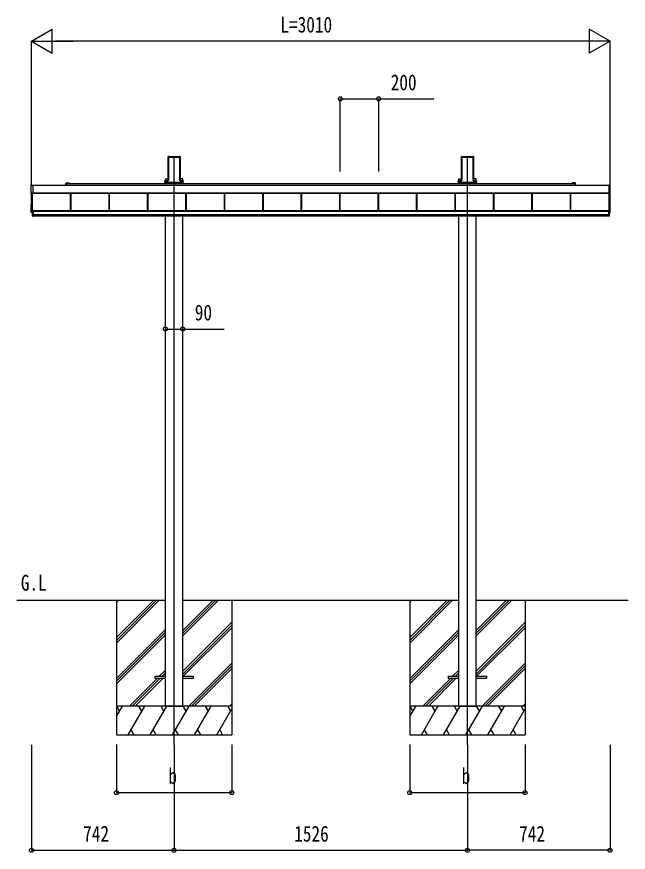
# Model space of a CAD drawing. Units: millimetres, scale not verified. Extents: x -10512 to 10512, y -7425 to 7425.
# Drawn here: x -1839 to 1343, y -4823 to -477 of the extents above; entities that cross this region are included whole.
import ezdxf
from ezdxf.enums import TextEntityAlignment as Align

# ---------------------------------------------------------------- set-up
doc = ezdxf.new("R2010")
doc.units = ezdxf.units.MM
doc.header["$LTSCALE"] = 30
for name, color, linetype in [('0-2_USER1', 3, 'Continuous'), ('0-3_YKK_12', 2, 'Continuous'), ('0-4_YKK_A1', 4, 'Continuous'), ('0-5_YKK_D', 6, 'Continuous')]:
    doc.layers.add(name, color=color, linetype=linetype)
doc.styles.add('ＭＳ ゴシック', font='')
doc.styles.get('ＭＳ ゴシック').set_extended_font_data('MS Gothic')

msp = doc.modelspace()

# ---------------------------------------------------------------- linework, layer by layer
at = {"layer": '0-3_YKK_12'}
for p, q in [((-1020.36, -4262.5), (-1020.36, -1205.36)), ((505.64, -4262.5), (505.64, -1205.36))]:
    msp.add_line(p, q, dxfattribs=at)
at = {"layer": '0-4_YKK_A1'}
for p, q in [((-1051.61, -1210.71), (-1051.61, -1327.38)), ((-1051.25, -1204.86), (-1051.6, -1210.35)), ((-1050.81, -1205.32), (-1051.25, -1204.86)), ((-1050.75, -1204.39), (-1048.71, -1204.39)), ((-1050.75, -1204.39), (-1050.31, -1204.85)), ((-1050.73, -1321.33), (-1050.73, -1206.2)), ((-1050.23, -1205.88), (-1050.23, -1321.01)), ((-1048.4, -1204.72), (-1048.71, -1204.39)), ((-1048.4, -1204.72), (-992.32, -1204.72)), ((-1047.86, -1207.86), (-992.86, -1207.86)), ((-1047.86, -1329.21), (-1047.86, -1207.86)), ((-992.32, -1204.72), (-992.01, -1204.39)), ((-992.01, -1204.39), (-989.97, -1204.39)), ((-990.49, -1321.01), (-990.49, -1205.88)), ((-990.41, -1204.85), (-989.97, -1204.39)), ((-989.99, -1206.2), (-989.99, -1321.33)), ((-989.47, -1204.86), (-989.91, -1205.32)), ((-989.47, -1204.86), (-989.12, -1210.35)), ((-989.11, -1210.71), (-989.11, -1327.38)), ((474.39, -1210.71), (474.39, -1327.38)), ((474.75, -1204.86), (474.4, -1210.35)), ((475.19, -1205.32), (474.75, -1204.86)), ((475.25, -1204.39), (477.29, -1204.39)), ((475.25, -1204.39), (475.69, -1204.85)), ((475.27, -1321.33), (475.27, -1206.2)), ((475.77, -1205.88), (475.77, -1321.01)), ((477.6, -1204.72), (477.29, -1204.39)), ((477.6, -1204.72), (533.68, -1204.72)), ((478.14, -1207.86), (533.14, -1207.86)), ((478.14, -1329.21), (478.14, -1207.86)), ((533.68, -1204.72), (533.99, -1204.39)), ((533.99, -1204.39), (536.03, -1204.39)), ((535.51, -1321.01), (535.51, -1205.88)), ((535.59, -1204.85), (536.03, -1204.39)), ((536.01, -1206.2), (536.01, -1321.33)), ((536.53, -1204.86), (536.09, -1205.32)), ((536.53, -1204.86), (536.88, -1210.35)), ((536.89, -1210.71), (536.89, -1327.38)), ((-1582.86, -1354.27), (-1582.86, -1344.3)), ((-1580.36, -1341.8), (-1572.82, -1341.8)), ((-1580.36, -1344.3), (1051.89, -1344.3)), ((-1580.36, -1344.6), (-1580.36, -1354.27)), ((-1566.61, -1344.3), (-1580.06, -1344.3)), ((-1571.9, -1341.8), (-1566.61, -1341.8)), ((-1068.23, -1338.13), (-1068.23, -1338.63)), ((-1068.23, -1338.63), (-1067.77, -1338.63)), ((-1067.77, -1338.13), (-1067.77, -1331.25)), ((-1065.77, -1338.13), (-1067.77, -1338.13)), ((-1065.77, -1338.63), (-1067.77, -1338.63)), ((-1067.76, -1338.13), (-1067.76, -1338.63)), ((-1067.73, -1330.28), (-1052.72, -1330.28)), ((-1065.77, -1331.33), (-1065.77, -1338.13)), ((-1052.2, -1331.33), (-1065.77, -1331.33)), ((-1065.77, -1338.13), (-974.95, -1338.13)), ((-1065.77, -1338.13), (-1065.77, -1338.63)), ((-1065.77, -1338.63), (-974.95, -1338.63)), ((-1065.56, -1320.95), (-1051.61, -1320.95)), ((-1065.56, -1330.28), (-1065.56, -1320.95)), ((-1065.56, -1344.3), (-1065.56, -1338.63)), ((-1065.36, -1338.63), (-1065.36, -1344.3)), ((-1064.36, -1338.29), (-976.36, -1338.29)), ((-1051.62, -1327.73), (-1051.72, -1329.34)), ((-1051.2, -1329.9), (-1050.82, -1323.8)), ((-1050.32, -1323.83), (-1050.7, -1329.93)), ((-990.02, -1329.93), (-990.4, -1323.83)), ((-989.9, -1323.8), (-989.52, -1329.9)), ((-975.16, -1320.95), (-989.11, -1320.95)), ((-989.1, -1327.73), (-989, -1329.34)), ((-988.53, -1330.83), (-974.95, -1330.83)), ((-974.95, -1331.33), (-988.53, -1331.33)), ((-988, -1330.28), (-972.99, -1330.28)), ((-975.36, -1338.63), (-975.36, -1344.3)), ((-975.16, -1330.28), (-975.16, -1320.95)), ((-975.16, -1344.3), (-975.16, -1338.63)), ((-974.95, -1330.83), (-974.95, -1331.33)), ((-974.95, -1338.13), (-974.95, -1331.33)), ((-972.96, -1338.13), (-974.95, -1338.13)), ((-974.95, -1338.13), (-974.95, -1338.63)), ((-972.96, -1338.63), (-974.95, -1338.63)), ((-972.96, -1331.25), (-972.96, -1338.13)), ((-972.49, -1338.63), (-972.96, -1338.63)), ((-972.95, -1338.13), (-972.95, -1338.63)), ((-972.49, -1338.13), (-972.49, -1338.63)), ((457.77, -1338.13), (457.77, -1338.63)), ((457.77, -1338.63), (458.23, -1338.63)), ((458.23, -1338.13), (458.23, -1331.25)), ((460.23, -1338.13), (458.23, -1338.13)), ((460.23, -1338.63), (458.23, -1338.63)), ((458.24, -1338.13), (458.24, -1338.63)), ((458.27, -1330.28), (473.28, -1330.28)), ((460.23, -1331.33), (460.23, -1338.13)), ((473.8, -1331.33), (460.23, -1331.33)), ((460.23, -1338.13), (551.05, -1338.13)), ((460.23, -1338.13), (460.23, -1338.63)), ((460.23, -1338.63), (551.05, -1338.63)), ((460.44, -1320.95), (474.39, -1320.95)), ((460.44, -1330.28), (460.44, -1320.95)), ((460.44, -1344.3), (460.44, -1338.63)), ((460.64, -1338.63), (460.64, -1344.3)), ((461.64, -1338.29), (549.64, -1338.29)), ((474.38, -1327.73), (474.28, -1329.34)), ((474.8, -1329.9), (475.18, -1323.8)), ((475.68, -1323.83), (475.3, -1329.93)), ((535.98, -1329.93), (535.6, -1323.83)), ((536.1, -1323.8), (536.48, -1329.9)), ((550.84, -1320.95), (536.89, -1320.95)), ((536.9, -1327.73), (537, -1329.34)), ((537.47, -1330.83), (551.05, -1330.83)), ((551.05, -1331.33), (537.47, -1331.33)), ((538, -1330.28), (553.01, -1330.28)), ((550.64, -1338.63), (550.64, -1344.3)), ((550.84, -1330.28), (550.84, -1320.95)), ((550.84, -1344.3), (550.84, -1338.63)), ((551.05, -1330.83), (551.05, -1331.33)), ((551.05, -1338.13), (551.05, -1331.33)), ((553.04, -1338.13), (551.05, -1338.13)), ((551.05, -1338.13), (551.05, -1338.63)), ((553.04, -1338.63), (551.05, -1338.63)), ((553.04, -1331.25), (553.04, -1338.13)), ((553.51, -1338.63), (553.04, -1338.63)), ((553.05, -1338.13), (553.05, -1338.63)), ((553.51, -1338.13), (553.51, -1338.63)), ((1057.18, -1341.8), (1051.89, -1341.8)), ((1051.89, -1344.3), (1065.34, -1344.3)), ((1065.64, -1341.8), (1058.1, -1341.8)), ((1065.64, -1344.6), (1065.64, -1354.27)), ((1068.14, -1354.27), (1068.14, -1344.3)), ((-1763.86, -1394.72), (-1763.86, -1353.69)), ((-1755.86, -1354.27), (1241.14, -1354.27)), ((1249.14, -1394.72), (1249.14, -1353.69)), ((-1755.86, -1395.99), (-1763.39, -1395.53)), ((-1762.36, -1494.44), (-1762.36, -1395.59)), ((-1757.36, -1512.47), (-1757.36, -1395.89)), ((-1755.86, -1394.22), (1241.14, -1394.22)), ((-1755.86, -1394.45), (1241.14, -1394.45)), ((-1755.86, -1395.49), (-1755.86, -1395.99)), ((-1558.86, -1485.2), (-1558.86, -1394.45)), ((-1558.46, -1485.2), (-1558.46, -1394.45)), ((-1555.86, -1485.2), (-1555.86, -1394.45)), ((-1358.86, -1485.2), (-1358.86, -1394.45)), ((-1356.26, -1485.2), (-1356.26, -1394.45)), ((-1355.86, -1485.2), (-1355.86, -1394.45)), ((-1158.86, -1485.2), (-1158.86, -1394.45)), ((-1156.26, -1485.2), (-1156.26, -1394.45)), ((-1155.86, -1485.2), (-1155.86, -1394.45)), ((-958.86, -1485.2), (-958.86, -1394.45)), ((-956.26, -1485.2), (-956.26, -1394.45)), ((-955.86, -1485.2), (-955.86, -1394.45)), ((-758.86, -1485.2), (-758.86, -1394.45)), ((-756.26, -1485.2), (-756.26, -1394.45)), ((-755.86, -1485.2), (-755.86, -1394.45)), ((-558.86, -1485.2), (-558.86, -1394.45)), ((-556.26, -1485.2), (-556.26, -1394.45)), ((-555.86, -1485.2), (-555.86, -1394.45)), ((-358.86, -1485.2), (-358.86, -1394.45)), ((-356.26, -1485.2), (-356.26, -1394.45)), ((-355.86, -1485.2), (-355.86, -1394.45)), ((-158.86, -1485.2), (-158.86, -1394.45)), ((-156.26, -1485.2), (-156.26, -1394.45)), ((-155.86, -1485.2), (-155.86, -1394.45)), ((41.14, -1485.2), (41.14, -1394.45)), ((43.74, -1485.2), (43.74, -1394.45)), ((44.14, -1485.2), (44.14, -1394.45)), ((241.14, -1485.2), (241.14, -1394.45)), ((243.74, -1485.2), (243.74, -1394.45)), ((244.14, -1485.2), (244.14, -1394.45)), ((441.14, -1485.2), (441.14, -1394.45)), ((443.74, -1485.2), (443.74, -1394.45)), ((444.14, -1485.2), (444.14, -1394.45)), ((641.14, -1485.2), (641.14, -1394.45)), ((643.74, -1485.2), (643.74, -1394.45)), ((644.14, -1485.2), (644.14, -1394.45)), ((841.14, -1485.2), (841.14, -1394.45)), ((843.74, -1485.2), (843.74, -1394.45)), ((844.14, -1485.2), (844.14, -1394.45)), ((1041.14, -1485.2), (1041.14, -1394.45)), ((1043.74, -1485.2), (1043.74, -1394.45)), ((1044.14, -1485.2), (1044.14, -1394.45)), ((1241.14, -1395.49), (1241.14, -1395.99)), ((1241.14, -1395.99), (1248.67, -1395.53)), ((1242.64, -1512.47), (1242.64, -1395.89)), ((1247.64, -1494.44), (1247.64, -1395.59)), ((-1763.86, -1494.82), (-1763.86, -1453.79)), ((-1763.39, -1453.3), (-1762.36, -1453.23)), ((1248.67, -1453.3), (1247.64, -1453.23)), ((1249.14, -1494.82), (1249.14, -1453.79)), ((-1757.36, -1496), (-1763.39, -1495.63)), ((-1762.36, -1494.44), (-1757.36, -1494.44)), ((-1757.36, -1484.94), (-1753.86, -1484.94)), ((-1753.86, -1507.38), (-1757.36, -1507.38)), ((-1757.36, -1514), (-1753.86, -1514)), ((-1753.86, -1485.2), (1239.14, -1485.2)), ((-1753.86, -1487.21), (1239.14, -1487.21)), ((-1753.86, -1489.01), (1239.14, -1489.01)), ((-1753.86, -1489.01), (1239.14, -1489.01)), ((-1753.86, -1505.99), (1239.14, -1505.99)), ((-1753.86, -1512.47), (1239.14, -1512.47)), ((-1065.56, -4062.5), (-1065.56, -1512.47)), ((-975.16, -4062.5), (-975.16, -1512.47)), ((460.44, -4062.5), (460.44, -1512.47)), ((550.84, -4062.5), (550.84, -1512.47)), ((1242.64, -1484.94), (1239.14, -1484.94)), ((1242.64, -1507.38), (1239.14, -1507.38)), ((1242.64, -1514), (1239.14, -1514)), ((1247.64, -1494.44), (1242.64, -1494.44)), ((1242.64, -1496), (1248.67, -1495.63)), ((-1839.13, -3512.5), (-1065.56, -3512.5)), ((-1320.22, -3512.5), (-1320.22, -4212.5)), ((-1320.22, -3706.68), (-1126.04, -3512.5)), ((-1320.22, -3720.82), (-1111.9, -3512.5)), ((-1320.22, -3734.96), (-1097.76, -3512.5)), ((-1320.22, -3522.83), (-1309.89, -3512.5)), ((-975.16, -3512.5), (460.44, -3512.5)), ((-975.02, -3698.13), (-789.39, -3512.5)), ((-975.02, -3683.99), (-803.53, -3512.5)), ((-975.02, -3669.85), (-817.67, -3512.5)), ((-720.22, -3512.5), (-720.22, -4212.5)), ((205.78, -3512.5), (205.78, -4212.5)), ((205.78, -3706.68), (399.96, -3512.5)), ((205.78, -3720.82), (414.1, -3512.5)), ((205.78, -3734.96), (428.24, -3512.5)), ((205.78, -3522.83), (216.11, -3512.5)), ((550.84, -3512.5), (1342.64, -3512.5)), ((550.98, -3698.13), (736.61, -3512.5)), ((550.98, -3683.99), (722.47, -3512.5)), ((550.98, -3669.85), (708.33, -3512.5)), ((805.78, -3512.5), (805.78, -4212.5)), ((-975.02, -3881.98), (-720.22, -3627.18)), ((-975.02, -3896.12), (-720.22, -3641.32)), ((550.98, -3881.98), (805.78, -3627.18)), ((550.98, -3896.12), (805.78, -3641.32)), ((-1320.22, -3918.81), (-1065.42, -3664.01)), ((-1320.22, -3932.95), (-1065.42, -3678.15)), ((-1320.22, -3947.09), (-1065.42, -3692.3)), ((-972.76, -3908), (-720.22, -3655.46)), ((205.78, -3918.81), (460.58, -3664.01)), ((205.78, -3932.95), (460.58, -3678.15)), ((205.78, -3947.09), (460.58, -3692.3)), ((553.24, -3908), (805.78, -3655.46)), ((-943.41, -4062.5), (-720.22, -3839.31)), ((-929.27, -4062.5), (-720.22, -3853.45)), ((-915.13, -4062.5), (-720.22, -3867.59)), ((582.59, -4062.5), (805.78, -3839.31)), ((596.73, -4062.5), (805.78, -3853.45)), ((610.87, -4062.5), (805.78, -3867.59)), ((-1120.42, -3908), (-1120.42, -3917)), ((-1120.42, -3908), (-1065.42, -3908)), ((-1097.28, -3908), (-1065.42, -3876.14)), ((-1083.14, -3908), (-1065.42, -3890.28)), ((-1068.99, -3908), (-1065.42, -3904.43)), ((-975.42, -3908), (-920.42, -3908)), ((-920.42, -3908), (-920.42, -3917)), ((405.58, -3908), (405.58, -3917)), ((405.58, -3908), (460.58, -3908)), ((428.72, -3908), (460.58, -3876.14)), ((442.86, -3908), (460.58, -3890.28)), ((457.01, -3908), (460.58, -3904.43)), ((550.58, -3908), (605.58, -3908)), ((605.58, -3908), (605.58, -3917)), ((-1251.78, -4062.5), (-1106.28, -3917)), ((-1237.64, -4062.5), (-1092.14, -3917)), ((-1223.49, -4062.5), (-1077.99, -3917)), ((-1120.42, -3917), (-1065.42, -3917)), ((-975.42, -3917), (-920.42, -3917)), ((274.22, -4062.5), (419.72, -3917)), ((288.36, -4062.5), (433.86, -3917)), ((302.51, -4062.5), (448.01, -3917)), ((405.58, -3917), (460.58, -3917)), ((550.58, -3917), (605.58, -3917)), ((-720.22, -4062.5), (-1320.22, -4062.5)), ((-1320.22, -4116.8), (-1288.87, -4062.5)), ((-1303.87, -4088.48), (-1318.87, -4062.5)), ((-1260, -4212.5), (-1173.4, -4062.5)), ((-1188.4, -4088.48), (-1203.4, -4062.5)), ((-1144.53, -4212.5), (-1057.93, -4062.5)), ((-1072.93, -4088.48), (-1087.93, -4062.5)), ((-1065.56, -4062.5), (-975.16, -4062.5)), ((-1029.06, -4212.5), (-942.46, -4062.5)), ((-957.46, -4088.48), (-972.46, -4062.5)), ((-913.59, -4212.5), (-826.99, -4062.5)), ((-841.99, -4088.48), (-856.99, -4062.5)), ((-798.12, -4212.5), (-720.22, -4077.57)), ((-741.52, -4062.5), (-726.52, -4088.48)), ((-731.28, -4062.5), (-720.22, -4051.44)), ((805.78, -4062.5), (205.78, -4062.5)), ((205.78, -4116.8), (237.13, -4062.5)), ((222.13, -4088.48), (207.13, -4062.5)), ((266, -4212.5), (352.6, -4062.5)), ((337.6, -4088.48), (322.6, -4062.5)), ((381.47, -4212.5), (468.07, -4062.5)), ((453.07, -4088.48), (438.07, -4062.5)), ((460.44, -4062.5), (550.84, -4062.5)), ((496.94, -4212.5), (583.54, -4062.5)), ((568.54, -4088.48), (553.54, -4062.5)), ((612.41, -4212.5), (699.01, -4062.5)), ((684.01, -4088.48), (669.01, -4062.5)), ((727.88, -4212.5), (805.78, -4077.57)), ((784.48, -4062.5), (799.48, -4088.48)), ((794.72, -4062.5), (805.78, -4051.44)), ((-1320.22, -4212.5), (-720.22, -4212.5)), ((-1245, -4186.52), (-1230.01, -4212.5)), ((-1129.53, -4186.52), (-1114.53, -4212.5)), ((-1014.06, -4186.52), (-999.06, -4212.5)), ((-898.59, -4186.52), (-883.59, -4212.5)), ((-783.12, -4186.52), (-768.13, -4212.5)), ((205.78, -4212.5), (805.78, -4212.5)), ((281, -4186.52), (295.99, -4212.5)), ((396.47, -4186.52), (411.47, -4212.5)), ((511.94, -4186.52), (526.94, -4212.5)), ((627.41, -4186.52), (642.41, -4212.5)), ((742.88, -4186.52), (757.87, -4212.5))]:
    msp.add_line(p, q, dxfattribs=at)
for points in [[(-1068.23, -1330.78), (-1068.23, -1338.13), (-1067.77, -1338.13)], [(-1065.77, -1331.33), (-1065.77, -1330.83), (-1052.2, -1330.83)], [(-972.49, -1330.78), (-972.49, -1338.13), (-972.96, -1338.13)], [(457.77, -1330.78), (457.77, -1338.13), (458.23, -1338.13)], [(460.23, -1331.33), (460.23, -1330.83), (473.8, -1330.83)], [(553.51, -1330.78), (553.51, -1338.13), (553.04, -1338.13)], [(-1763.39, -1353.2), (-1755.86, -1352.74), (-1755.86, -1353.24), (-1755.86, -1395.49)], [(1248.67, -1353.2), (1241.14, -1352.74), (1241.14, -1353.24), (1241.14, -1395.49)], [(-1757.36, -1484.94), (-1757.36, -1507.38), (-1757.36, -1514)], [(-1754.36, -1484.94), (-1754.36, -1507.38), (-1754.36, -1514)], [(-1753.86, -1484.94), (-1753.86, -1507.38), (-1753.86, -1514)], [(1239.14, -1484.94), (1239.14, -1507.38), (1239.14, -1514)], [(1239.64, -1484.94), (1239.64, -1507.38), (1239.64, -1514)], [(1242.64, -1484.94), (1242.64, -1507.38), (1242.64, -1514)]]:
    msp.add_lwpolyline(points, dxfattribs=at)
for centre, radius, start, end in [((-1580.36, -1344.3), 2.5, 90, 180), ((-1580.06, -1344.6), 0.3, 90, 180), ((-1572.82, -1342), 0.2, 23.57818, 90), ((-1572.36, -1341.8), 0.3, 203.57818, 336.42182), ((-1571.9, -1342), 0.2, 90, 156.42182), ((-1566.61, -1343.05), 1.25, 270, 90), ((-1067.26, -1331.25), 0.501, 90.24971, 179.75029), ((-973.46, -1331.25), 0.501, 0.24971, 89.75029), ((458.74, -1331.25), 0.501, 90.24971, 179.75029), ((552.54, -1331.25), 0.501, 0.24971, 89.75029), ((1051.89, -1343.05), 1.25, 90, 270), ((1057.18, -1342), 0.2, 23.57818, 90), ((1057.64, -1341.8), 0.3, 203.57818, 336.42182), ((1058.1, -1342), 0.2, 90, 156.42182), ((1065.34, -1344.6), 0.3, 0, 90), ((1065.64, -1344.3), 2.5, 0, 90), ((-1763.36, -1353.69), 0.497, 93.16944, 179.94772), ((1248.64, -1353.69), 0.497, 0.05228, 86.83056), ((-1762.99, -1394.75), 0.873, 177.74142, 242.53793), ((1248.27, -1394.75), 0.873, 297.46207, 2.25858), ((-1763.36, -1453.79), 0.497, 93.16944, 179.94772), ((1248.64, -1453.79), 0.497, 0.05228, 86.83056), ((-1762.99, -1494.85), 0.873, 177.74142, 242.53793), ((1248.27, -1494.85), 0.873, 297.46207, 2.25858)]:
    msp.add_arc(centre, radius, start, end, dxfattribs=at)
for centre, major_axis, ratio, start_param, end_param in [((-1051.57, -1210.35), (0.031, 0.5), 0.061627, 1.5746234, 2.3600215), ((-1050.75, -1204.89), (0.346, -0.364), 0.996462, 2.3838095, 3.8892836), ((-1051.04, -1208.36), (0.22, 3.04), 0.070684, 5.5043854, 6.2286971), ((-1050.54, -1208.38), (0.22, 3.54), 0.060877, 5.5025319, 6.2268436), ((-990.18, -1208.38), (-0.22, 3.54), 0.060877, 0.0563417, 0.7806534), ((-989.68, -1208.36), (-0.22, 3.04), 0.070684, 0.0544883, 0.7787999), ((-989.97, -1204.89), (-0.346, -0.364), 0.996462, 2.3939017, 3.8993758), ((-989.16, -1210.35), (-0.031, 0.5), 0.061627, 3.9231638, 4.7085619), ((474.43, -1210.35), (0.031, 0.5), 0.061627, 1.5746234, 2.3600215), ((475.25, -1204.89), (0.346, -0.364), 0.996462, 2.3838095, 3.8892836), ((474.96, -1208.36), (0.22, 3.04), 0.070684, 5.5043854, 6.2286971), ((475.46, -1208.38), (0.22, 3.54), 0.060877, 5.5025319, 6.2268436), ((535.82, -1208.38), (-0.22, 3.54), 0.060877, 0.0563417, 0.7806534), ((536.32, -1208.36), (-0.22, 3.04), 0.070684, 0.0544883, 0.7787999), ((536.03, -1204.89), (-0.346, -0.364), 0.996462, 2.3939017, 3.8993758), ((536.84, -1210.35), (-0.031, 0.5), 0.061627, 3.9231638, 4.7085619), ((-1067.73, -1330.78), (0.355, -0.355), 0.99628, 2.358058, 3.9251274), ((-1065.77, -1331.24), (2, 0), 0.045872, 3.2026792, 4.712389), ((-1065.77, -1330.74), (1.5, 0), 0.061163, 3.2026792, 4.712389), ((-1052.72, -1329.28), (0.691, -0.728), 0.996462, 5.5254021, 7.0308762), ((-1052.2, -1329.83), (-0.693, 0.73), 0.992955, 2.3838095, 3.8892836), ((-1052.2, -1329.83), (1.04, -1.09), 0.996462, 5.5254021, 7.0308762), ((-1051.66, -1327.73), (0.031, 0.5), 0.061627, 4.716216, 5.5016142), ((-1051.04, -1323.8), (0.22, 3.5), 0.061627, 4.716216, 5.5016142), ((-1050.54, -1323.83), (0.22, 4), 0.053972, 4.7153191, 5.5007173), ((-990.18, -1323.83), (-0.22, 4), 0.053972, 0.782468, 1.5678662), ((-988.52, -1329.83), (-1.04, -1.09), 0.996462, 5.5354944, 7.0409685), ((-989.68, -1323.8), (-0.22, 3.5), 0.061627, 0.7815711, 1.5669693), ((-988.52, -1329.83), (0.693, 0.73), 0.992955, 2.3939017, 3.8993758), ((-989.07, -1327.73), (-0.031, 0.5), 0.061627, 0.7815711, 1.5669693), ((-988, -1329.28), (-0.691, -0.728), 0.996462, 5.5354944, 7.0409685), ((-974.95, -1330.74), (1.5, 0), 0.061163, 4.712389, 6.2220988), ((-974.95, -1331.24), (2, 0), 0.045872, 4.712389, 6.2220988), ((-972.99, -1330.78), (-0.355, -0.355), 0.99628, 2.358058, 3.9251274), ((458.27, -1330.78), (0.355, -0.355), 0.99628, 2.358058, 3.9251274), ((460.23, -1331.24), (2, 0), 0.045872, 3.2026792, 4.712389), ((460.23, -1330.74), (1.5, 0), 0.061163, 3.2026792, 4.712389), ((473.28, -1329.28), (0.691, -0.728), 0.996462, 5.5254021, 7.0308762), ((473.8, -1329.83), (-0.693, 0.73), 0.992955, 2.3838095, 3.8892836), ((473.8, -1329.83), (1.04, -1.09), 0.996462, 5.5254021, 7.0308762), ((474.34, -1327.73), (0.031, 0.5), 0.061627, 4.716216, 5.5016142), ((474.96, -1323.8), (0.22, 3.5), 0.061627, 4.716216, 5.5016142), ((475.46, -1323.83), (0.22, 4), 0.053972, 4.7153191, 5.5007173), ((535.82, -1323.83), (-0.22, 4), 0.053972, 0.782468, 1.5678662), ((537.48, -1329.83), (-1.04, -1.09), 0.996462, 5.5354944, 7.0409685), ((536.32, -1323.8), (-0.22, 3.5), 0.061627, 0.7815711, 1.5669693), ((537.48, -1329.83), (0.693, 0.73), 0.992955, 2.3939017, 3.8993758), ((536.93, -1327.73), (-0.031, 0.5), 0.061627, 0.7815711, 1.5669693), ((538, -1329.28), (-0.691, -0.728), 0.996462, 5.5354944, 7.0409685), ((551.05, -1330.74), (1.5, 0), 0.061163, 4.712389, 6.2220988), ((551.05, -1331.24), (2, 0), 0.045872, 4.712389, 6.2220988), ((553.01, -1330.78), (-0.355, -0.355), 0.99628, 2.358058, 3.9251274)]:
    msp.add_ellipse(centre, major_axis=major_axis, ratio=ratio, start_param=start_param, end_param=end_param, dxfattribs=at)
at = {"layer": '0-5_YKK_D'}
for p, q in [((-1762.36, -604.72), (-1654.11, -542.22)), ((-1654.11, -667.22), (-1654.11, -542.22)), ((1247.64, -604.72), (1139.39, -542.22)), ((1139.39, -542.22), (1139.39, -667.22)), ((-1762.36, -1353.3), (-1762.36, -603.72)), ((-1762.36, -604.72), (-1654.11, -667.22)), ((-1762.36, -604.72), (-1545.86, -604.72)), ((1122.64, -604.72), (-1637.36, -604.72)), ((1247.64, -604.72), (1031.13, -604.72)), ((1247.64, -604.72), (1139.39, -667.22)), ((1247.64, -1353.3), (1247.64, -603.72)), ((-155.86, -1281.81), (-155.86, -903.72)), ((44.14, -1281.81), (44.14, -903.72)), ((-1762.36, -4263.5), (-1762.36, -4813.5)), ((-1320.22, -4262.5), (-1320.22, -4513.5)), ((-1020.36, -4264.5), (-1020.36, -4813.5)), ((-1020.36, -4264.5), (-1020.36, -4813.5)), ((-720.22, -4262.5), (-720.22, -4513.5)), ((205.78, -4262.5), (205.78, -4513.5)), ((505.64, -4264.5), (505.64, -4813.5)), ((505.64, -4264.5), (505.64, -4813.5)), ((805.78, -4262.5), (805.78, -4513.5)), ((1247.64, -4264), (1247.64, -4813.5)), ((-1320.22, -4512.5), (-720.22, -4512.5)), ((205.78, -4512.5), (805.78, -4512.5)), ((-1762.36, -4812.5), (-1020.36, -4812.5)), ((-1020.36, -4812.5), (505.64, -4812.5)), ((1247.64, -4812.5), (505.64, -4812.5))]:
    msp.add_line(p, q, dxfattribs=at)
for points in [[(-155.86, -904.72), (44.14, -904.72), (330.64, -904.72)], [(-1065.56, -2101.87), (-975.16, -2101.87), (-760.66, -2101.87)]]:
    msp.add_lwpolyline(points, dxfattribs=at)
for centre in [(-155.86, -904.72), (44.14, -904.72), (-1065.56, -2101.87), (-975.16, -2101.87), (-1320.22, -4512.5), (-720.22, -4512.5), (205.78, -4512.5), (805.78, -4512.5), (-1762.36, -4812.5), (-1020.36, -4812.5), (-1020.36, -4812.5), (505.64, -4812.5), (505.64, -4812.5), (1247.64, -4812.5)]:
    msp.add_circle(centre, 10.62, dxfattribs=at)

# ---------------------------------------------------------------- texts
at = {"layer": '0-2_USER1', "style": 'ＭＳ ゴシック', "width": 0.8}
msp.add_text('G.L', height=82.48, dxfattribs=at).set_placement((-1817.65, -3487.19), align=Align.BOTTOM_LEFT)
at = {"layer": '0-5_YKK_D', "style": 'ＭＳ ゴシック', "width": 0.8}
for s, p in [('L=3010', (-467.36, -584.72)), ('200', (106.64, -884.72)), ('90', (-912.66, -2081.87)), ('b', (-1050.22, -4492.5)), ('b', (475.78, -4492.5)), ('742', (-1493.36, -4792.5)), ('1526', (-395.36, -4792.5)), ('742', (774.64, -4792.5))]:
    msp.add_text(s, height=82.48, dxfattribs=at).set_placement(p, align=Align.BOTTOM_LEFT)

doc.saveas('drawing.dxf')
